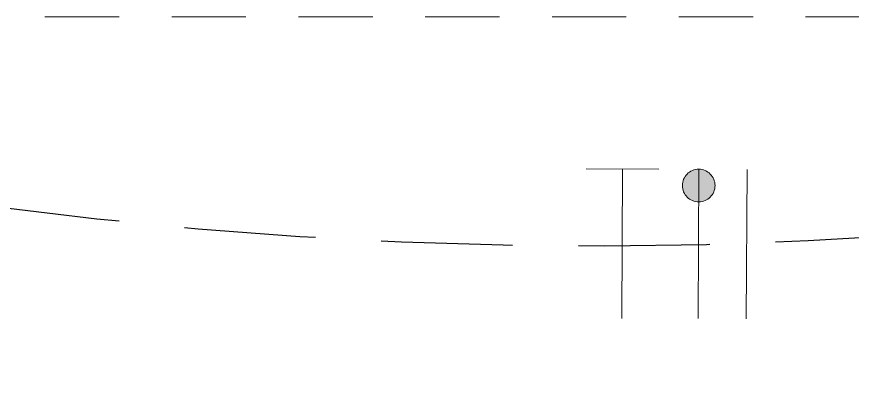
# Model space of a CAD drawing. Header units: inches. Extents: x -19 to 5698, y -728 to 92.
# Drawn here: x 118.186 to 119.775, y 38.694 to 39.4 of the extents above; entities that cross this region are included whole.
import ezdxf

# ---------------------------------------------------------------- set-up
doc = ezdxf.new("R2010")
doc.units = ezdxf.units.IN
doc.header["$MEASUREMENT"] = 0
for name, pattern in [('HIDDEN', [0.375, 0.25, -0.125]), ('Hidden Line', [0.195611, 0.141111, -0.0545]), ('RAYITAS', [0.375, 0.25, -0.125])]:
    doc.linetypes.add(name, pattern=pattern)
for name, color, linetype, lineweight in [('00 conduct tomacorr', 120, 'HIDDEN', 30), ('T-TECHO-E', 150, 'Continuous', 20), ('TOMACORRIENTE', 22, 'RAYITAS', 9)]:
    doc.layers.add(name, color=color, linetype=linetype, lineweight=lineweight)
doc.layers.add('08 _ STR _ EXT _ 09 Vigas', color=251, linetype='Continuous')

# ---------------------------------------------------------------- blocks, each defined once
blk = doc.blocks.new('a')
at = {"layer": 'TOMACORRIENTE', "ltscale": 0.05}
h = blk.add_hatch(color=4, dxfattribs=at)
edge = h.paths.add_edge_path()
edge.add_arc((0, 0.0752), 0.0211, 0, 360)
at = {"layer": 'TOMACORRIENTE', "color": 4}
for p, q in [((-0.1455, 0.0963), (-0.0515, 0.0963)), ((-0.0985, 0.0963), (-0.0985, -0.0966)), ((0, 0.0963), (0, -0.0963)), ((0.0623, -0.0963), (0.0623, 0.0963))]:
    blk.add_line(p, q, dxfattribs=at)
blk.add_circle((0, 0.0752), 0.0211, dxfattribs=at)
blk = doc.blocks.new('CABLE 3FACE')
at = {"layer": 'T-TECHO-E', "rotation": 59.94170052614085}
blk.add_blockref('a', (0, 0), dxfattribs=at)

msp = doc.modelspace()

# ---------------------------------------------------------------- linework, layer by layer
at = {"layer": '00 conduct tomacorr'}
msp.add_arc((119.279, 47.582), 8.6172, 259.86315, 280.47933, dxfattribs=at)
at = {"layer": '08 _ STR _ EXT _ 09 Vigas', "color": 251, "linetype": 'Hidden Line', "lineweight": 13, "true_color": 0x636466}
msp.add_line((116.07, 39.4), (122.57, 39.4), dxfattribs=at)

# ---------------------------------------------------------------- block references
at = {"layer": '00 conduct tomacorr', "xscale": 1.47256122672843, "yscale": 1.47256122672843, "zscale": 1.47256122672843, "rotation": 299.7894777823319}
msp.add_blockref('CABLE 3FACE', (119.4828, 38.9685), dxfattribs=at)

doc.saveas('drawing.dxf')
